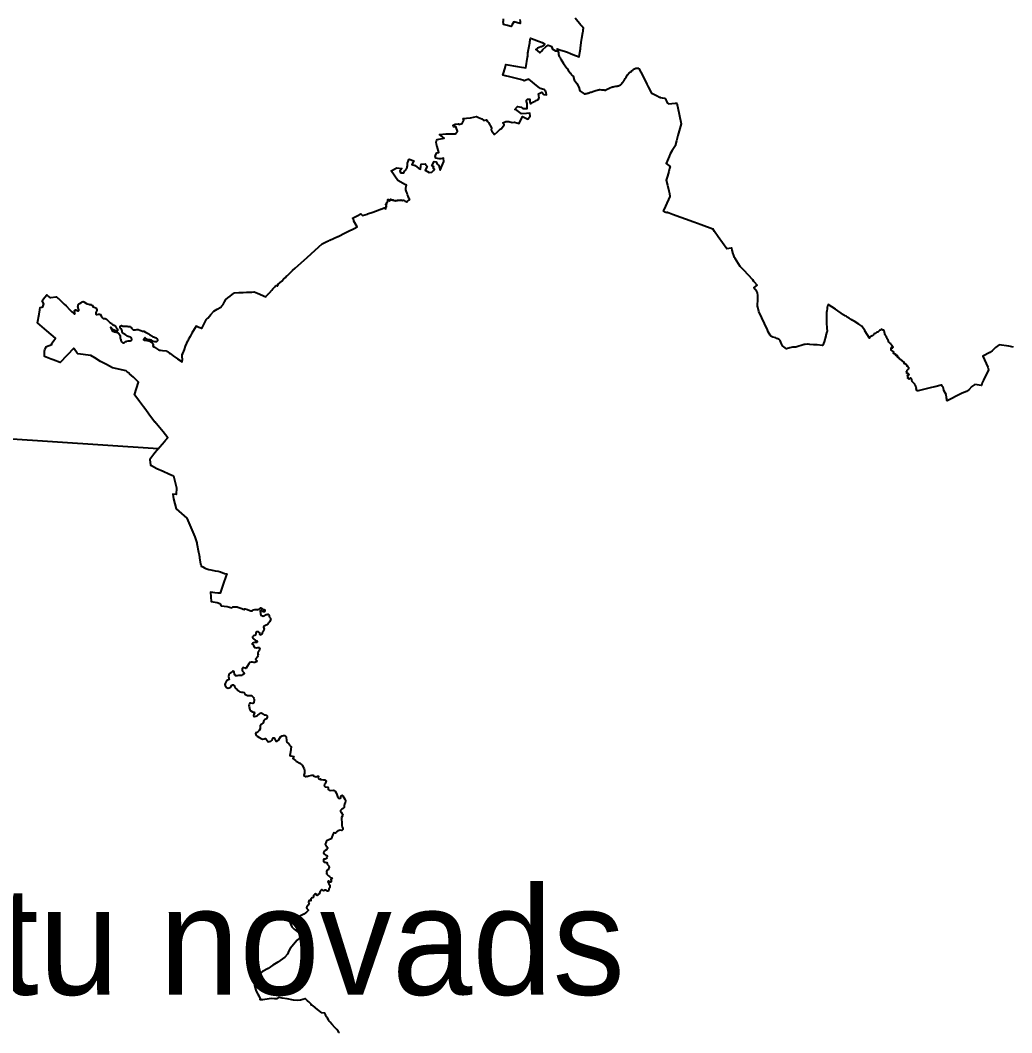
# Model space of a CAD drawing. Extents: x 293476 to 779698, y 145469 to 460400.
# Drawn here: x 546575 to 579622, y 341015 to 374771 of the extents above; entities that cross this region are included whole.
import ezdxf

# ---------------------------------------------------------------- set-up
doc = ezdxf.new("R2010")
doc.units = 0
doc.layers.add('Level 25', color=7, linetype='Continuous')
doc.layers.add('Level 57', color=7, linetype='Continuous')

msp = doc.modelspace()

# ---------------------------------------------------------------- linework, layer by layer
at = {"layer": 'Level 25'}
for points in [[(563229, 374801), (563234, 374733), (563239, 374665), (563026, 374722), (562959, 374602), (562940, 374567), (562813, 374599), (562687, 374630), (562680, 374667), (562673, 374703), (562678, 374762), (562683, 374821)], [(564490, 373753), (564483, 373782), (564477, 373810), (564476, 373813), (564476, 373816), (564596, 373777), (564717, 373738), (564820, 373704), (564912, 373659), (564997, 373627), (565205, 373548), (565222, 373692), (565243, 373823), (565246, 373845), (565276, 374033), (565297, 374170), (565327, 374366), (565333, 374403), (565342, 374456), (565350, 374510), (565294, 374577), (565265, 374612), (565067, 374846)], [(552805, 364827), (552819, 364840), (552833, 364853), (552929, 364960), (553025, 365068), (553140, 365139), (553256, 365210), (553296, 365253), (553337, 365297), (553380, 365382), (553423, 365466), (553496, 365521), (553569, 365575), (553643, 365632), (553716, 365688), (553863, 365693), (554009, 365698), (554113, 365702), (554216, 365707), (554290, 365709), (554364, 365712), (554367, 365712), (554370, 365712), (554479, 365668), (554761, 365555), (554761, 365558), (554762, 365558), (554765, 365560), (554797, 365596), (554835, 365640), (554843, 365647), (554851, 365653), (554881, 365687), (554922, 365732), (554930, 365739), (554931, 365739), (554931, 365744), (554935, 365749), (554936, 365750), (554955, 365771), (554995, 365816), (555022, 365845), (555046, 365872), (555055, 365882), (555085, 365912), (555092, 365919), (555098, 365922), (555105, 365925), (555128, 365924), (555138, 365921), (555142, 365915), (555145, 365908), (555150, 365912), (555161, 365921), (555165, 365928), (555167, 365934), (555166, 365940), (555158, 365948), (555164, 365957), (555290, 366078), (555352, 366139), (555413, 366200), (555440, 366227), (555467, 366254), (555622, 366404), (555627, 366408), (555652, 366432), (555739, 366508), (556134, 366859), (556404, 367103), (556638, 367317), (556640, 367318), (556642, 367319), (556817, 367401), (556858, 367420), (556899, 367439), (557161, 367564), (557169, 367567), (557405, 367680), (557431, 367692), (557466, 367713), (557563, 367762), (557564, 367763), (557578, 367770), (557613, 367787), (557613, 367788), (557703, 367833), (557803, 367886), (557699, 368074), (557696, 368074), (557698, 368089), (557693, 368103), (557688, 368117), (557682, 368130), (557676, 368144), (557666, 368161), (557664, 368167), (557662, 368172), (557661, 368177), (557665, 368179), (557669, 368181), (557800, 368247), (557931, 368312), (557957, 368286), (557983, 368260), (558141, 368311), (558147, 368312), (558152, 368314), (558153, 368314), (558325, 368371), (558502, 368442), (558583, 368474), (558592, 368477), (558687, 368508), (558703, 368514), (558758, 368482), (558759, 368487), (558758, 368494), (558754, 368507), (558752, 368510), (558752, 368513), (558754, 368515), (558755, 368520), (558757, 368523), (558757, 368528), (558759, 368530), (558762, 368528), (558767, 368528), (558770, 368526), (558776, 368532), (558777, 368535), (558777, 368538), (558777, 368541), (558775, 368545), (558772, 368547), (558771, 368549), (558773, 368553), (558774, 368558), (558771, 368562), (558771, 368564), (558774, 368568), (558771, 368572), (558771, 368573), (558777, 368574), (558778, 368575), (558781, 368581), (558784, 368584), (558787, 368589), (558784, 368591), (558780, 368593), (558775, 368592), (558774, 368597), (558771, 368601), (558770, 368607), (558766, 368609), (558764, 368613), (558757, 368625), (558758, 368632), (558761, 368636), (558765, 368636), (558769, 368637), (558773, 368637), (558777, 368637), (558788, 368644), (558786, 368647), (558786, 368656), (558781, 368660), (558781, 368663), (558783, 368667), (558783, 368673), (558784, 368683), (558786, 368684), (558792, 368684), (558800, 368686), (558803, 368688), (558805, 368691), (558806, 368693), (558805, 368697), (558801, 368707), (558803, 368710), (558807, 368712), (558814, 368712), (558817, 368714), (558819, 368718), (558823, 368723), (558820, 368726), (558816, 368727), (558815, 368730), (558822, 368741), (558822, 368751), (558828, 368759), (558835, 368763), (558837, 368767), (558835, 368770), (558831, 368771), (558828, 368767), (558825, 368766), (558821, 368769), (558821, 368775), (558823, 368783), (558823, 368786), (558822, 368788), (558822, 368791), (558826, 368794), (558830, 368794), (558837, 368789), (558841, 368791), (558850, 368790), (558858, 368797), (558861, 368795), (558858, 368787), (558861, 368784), (558866, 368775), (558872, 368763), (558879, 368761), (558884, 368752), (558889, 368752), (558893, 368752), (558897, 368763), (558896, 368769), (558900, 368773), (558905, 368775), (558911, 368770), (558924, 368781), (558924, 368789), (558922, 368793), (558917, 368798), (558921, 368801), (558930, 368801), (558932, 368803), (558934, 368803), (558937, 368801), (558940, 368799), (558940, 368794), (558942, 368787), (558946, 368783), (558949, 368783), (558954, 368786), (558957, 368785), (558960, 368786), (558962, 368784), (558970, 368789), (558979, 368782), (558980, 368774), (558991, 368772), (558993, 368774), (558995, 368779), (558999, 368783), (559004, 368783), (559005, 368775), (559015, 368773), (559022, 368766), (559028, 368761), (559034, 368760), (559038, 368763), (559042, 368764), (559050, 368760), (559054, 368759), (559059, 368757), (559062, 368759), (559064, 368758), (559066, 368760), (559068, 368760), (559073, 368760), (559084, 368754), (559087, 368751), (559091, 368749), (559094, 368755), (559099, 368760), (559102, 368762), (559106, 368759), (559108, 368760), (559110, 368758), (559115, 368755), (559124, 368762), (559126, 368761), (559131, 368757), (559136, 368758), (559144, 368757), (559151, 368759), (559153, 368762), (559153, 368769), (559154, 368770), (559156, 368769), (559161, 368772), (559169, 368774), (559176, 368775), (559183, 368775), (559234, 368771), (559259, 368776), (559272, 368782), (559281, 368776), (559293, 368762), (559311, 368764), (559329, 368778), (559344, 368776), (559382, 368758), (559410, 368739), (559437, 368729), (559454, 368723), (559470, 368723), (559487, 368739), (559519, 368774), (559535, 368788), (559546, 368789), (559556, 368790), (559552, 368805), (559532, 368841), (559505, 368905), (559487, 368955), (559469, 369006), (559449, 369054), (559432, 369115), (559423, 369172), (559430, 369180), (559446, 369275), (559432, 369281), (559416, 369289), (559162, 369432), (558933, 369755), (559130, 369850), (559297, 369824), (559225, 369743), (559261, 369681), (559349, 369688), (559358, 369688), (559370, 369715), (559385, 369735), (559414, 369767), (559442, 369802), (559459, 369832), (559468, 369861), (559473, 369889), (559477, 369917), (559479, 369947), (559483, 369974), (559485, 370007), (559492, 370039), (559499, 370066), (559513, 370094), (559527, 370124), (559535, 370144), (559538, 370143), (559697, 370086), (559625, 369960), (559738, 369932), (559801, 369876), (559839, 369852), (559856, 369843), (559873, 369834), (559914, 369811), (559922, 369906), (559941, 369978), (560066, 369979), (560138, 369897), (560070, 369769), (560207, 369697), (560289, 369703), (560347, 369760), (560383, 369803), (560334, 369842), (560361, 369883), (560291, 369922), (560369, 370061), (560442, 370046), (560470, 369977), (560527, 369925), (560567, 369768), (560694, 370060), (560684, 370168), (560588, 370155), (560538, 370147), (560426, 370173), (560404, 370247), (560456, 370351), (560530, 370365), (560468, 370567), (560461, 370590), (560460, 370593), (560447, 370645), (560434, 370706), (560444, 370756), (560469, 370794), (560699, 370841), (560545, 370961), (560760, 370980), (560850, 370980), (560910, 370985), (561082, 370986), (561147, 371071), (561135, 371103), (561117, 371160), (561088, 371224), (561058, 371221), (561017, 371219), (561008, 371272), (561070, 371306), (561179, 371322), (561194, 371291), (561301, 371325), (561332, 371377), (561361, 371436), (561343, 371495), (561452, 371508), (561583, 371516), (561778, 371559), (561844, 371530), (561956, 371481), (562021, 371430), (562115, 371452), (562149, 371394), (562181, 371360), (562284, 371190), (562275, 371108), (562289, 371086), (562292, 371080), (562294, 371074), (562336, 371018), (562378, 370962), (562477, 371048), (562576, 371135), (562610, 371160), (562701, 371285), (562660, 371349), (562762, 371396), (562863, 371400), (562974, 371360), (563045, 371370), (563206, 371330), (563313, 371559), (563490, 371471), (563571, 371579), (563556, 371673), (563450, 371666), (563275, 371654), (563274, 371658), (563096, 371800), (563055, 371799), (563153, 371901), (563270, 371876), (563322, 371834), (563474, 371828), (563466, 372001), (563445, 372068), (563453, 372104), (563480, 372144), (563556, 372140), (563559, 372042), (563589, 371986), (563601, 371996), (563639, 372026), (563684, 372048), (563738, 372071), (563775, 372098), (563843, 372134), (563868, 372186), (563853, 372315), (563963, 372379), (564031, 372293), (564118, 372287), (564102, 372360), (564095, 372381), (564088, 372402), (564065, 372434), (564042, 372467), (563980, 372479), (563917, 372491), (563879, 372521), (563841, 372552), (563522, 372811), (563459, 372790), (563368, 372757), (563327, 372771), (563250, 372798), (563029, 372854), (562851, 372892), (562739, 372921), (562659, 372941), (562688, 373041), (562748, 373231), (562764, 373299), (563151, 373233), (563216, 373223), (563431, 373182), (563485, 373536), (563491, 373578), (563495, 373688), (563500, 373714), (563505, 373740), (563506, 373745), (563558, 374017), (563563, 374045), (563564, 374048), (563586, 374169), (563739, 374117), (563758, 374109), (563969, 374024), (564055, 373975), (564013, 373921), (563947, 373880), (563926, 373889), (563815, 373838), (563760, 373791), (563804, 373761), (563898, 373690), (563946, 373745), (563992, 373798), (564094, 373882), (564176, 373942), (564270, 373908), (564306, 373847), (564306, 373822), (564414, 373754), (564478, 373751), (564478, 373751), (564490, 373753)], [(564490, 373753), (564511, 373686), (564517, 373629), (564532, 373568), (564566, 373529), (564587, 373481), (564594, 373471), (564687, 373328), (564795, 373171), (564800, 373164), (564848, 373086), (564847, 373085), (564910, 373003), (564937, 372963), (564955, 372940), (564976, 372928), (564999, 372912), (565004, 372906), (565033, 372781), (565124, 372664), (565188, 372536), (565224, 372418), (565367, 372320), (565369, 372313), (565392, 372316), (565406, 372320), (565414, 372323), (565424, 372326), (565440, 372329), (565442, 372330), (565460, 372332), (565464, 372333), (565476, 372334), (565479, 372335), (565496, 372339), (565507, 372342), (565521, 372348), (565545, 372355), (565587, 372372), (565604, 372377), (565697, 372406), (565764, 372427), (565803, 372439), (565834, 372448), (565846, 372453), (565856, 372455), (565878, 372458), (565897, 372459), (565947, 372457), (565987, 372454), (566015, 372452), (566036, 372449), (566055, 372445), (566068, 372443), (566075, 372441), (566079, 372440), (566080, 372440), (566082, 372440), (566085, 372440), (566088, 372441), (566090, 372442), (566094, 372446), (566095, 372446), (566182, 372492), (566220, 372512), (566230, 372517), (566278, 372536), (566290, 372541), (566317, 372550), (566338, 372556), (566371, 372562), (566430, 372570), (566457, 372575), (566468, 372578), (566490, 372582), (566517, 372587), (566539, 372593), (566562, 372606), (566581, 372619), (566606, 372638), (566612, 372644), (566621, 372656), (566650, 372692), (566683, 372735), (566706, 372763), (566718, 372782), (566739, 372826), (566766, 372874), (566812, 372951), (566874, 373015), (566902, 373041), (566921, 373057), (566951, 373083), (566990, 373109), (567006, 373119), (567051, 373151), (567095, 373178), (567098, 373178), (567111, 373178), (567190, 373170)], [(567190, 373170), (567196, 373165), (567321, 372914), (567460, 372642), (567507, 372553), (567614, 372343), (567643, 372328), (567800, 372250), (567884, 372212), (567912, 372199), (567912, 372203), (567920, 372200), (567974, 372186), (568048, 372171), (568078, 372154), (568098, 372121), (568118, 372075), (568136, 372015), (568187, 371982), (568406, 372005), (568454, 372012), (568532, 371639), (568602, 371320), (568537, 371081), (568498, 370930), (568452, 370756), (568420, 370634), (568411, 370597), (568307, 370425), (568238, 370314), (568203, 370231), (568136, 370071), (568104, 369993), (568237, 369895), (568219, 369832), (568203, 369779), (568189, 369732), (568144, 369574), (568105, 369441), (568145, 369270), (568191, 369083), (568211, 369000), (568231, 368900), (568080, 368574), (568011, 368427), (568007, 368418), (568011, 368417), (568012, 368413), (568035, 368396), (568060, 368389), (568093, 368377), (568101, 368375), (568112, 368370), (568127, 368366), (568143, 368359), (568148, 368370), (568320, 368307), (569026, 368046), (569275, 367957), (569657, 367818)], [(571049, 366037), (571031, 366059), (570989, 366112), (570688, 366437), (570572, 366561), (570403, 366828), (570385, 366863), (570346, 366960), (570338, 366982), (570306, 367109), (570289, 367176), (570274, 367173), (570122, 367152), (569841, 367552), (569720, 367727), (569657, 367818)], [(579683, 363876), (579522, 363903), (579199, 363953), (579085, 363860), (579041, 363819), (578969, 363755), (578897, 363690), (578654, 363573), (578823, 363204), (578843, 363111), (578684, 362772), (578633, 362687), (578617, 362596), (578396, 362631), (578295, 362556), (578191, 362449), (578115, 362398), (577970, 362335), (577925, 362312), (577473, 362080), (577463, 362094), (577458, 362119), (577457, 362130), (577454, 362152), (577452, 362186), (577448, 362219), (577442, 362260), (577433, 362292), (577364, 362428), (577362, 362438), (577357, 362446), (577355, 362458), (577353, 362471), (577351, 362486), (577348, 362498), (577346, 362508), (577344, 362516), (577339, 362528), (577336, 362535), (577306, 362577), (577287, 362606), (577272, 362602), (577060, 362547), (576947, 362525), (576728, 362474), (576500, 362421), (576489, 362414), (576487, 362419), (576468, 362416), (576462, 362421), (576455, 362429), (576449, 362447), (576444, 362464), (576435, 362474), (576437, 362490), (576445, 362502), (576446, 362515), (576441, 362529), (576436, 362543), (576430, 362555), (576425, 362567), (576425, 362575), (576419, 362583), (576416, 362593), (576410, 362605), (576408, 362614), (576406, 362618), (576393, 362635), (576379, 362649), (576360, 362667), (576344, 362683), (576334, 362693), (576322, 362709), (576308, 362727), (576299, 362745), (576297, 362764), (576290, 362774), (576289, 362786), (576287, 362799), (576276, 362814), (576263, 362831), (576255, 362841), (576242, 362836), (576227, 362827), (576219, 362813), (576213, 362809), (576197, 362806), (576187, 362815), (576174, 362822), (576162, 362832), (576154, 362840), (576152, 362853), (576157, 362861), (576166, 362868), (576166, 362869), (576168, 362874), (576164, 362888), (576159, 362906), (576147, 362915), (576144, 362922), (576149, 362931), (576161, 362938), (576176, 362940), (576188, 362937), (576194, 362941), (576199, 362953), (576190, 362969), (576175, 362992), (576173, 362994), (576152, 362999), (576130, 362999), (576126, 363004), (576122, 363009), (576123, 363015), (576126, 363020), (576130, 363024), (576129, 363030), (576122, 363041), (576117, 363047), (576118, 363056), (576134, 363099), (576138, 363105), (576153, 363116), (576160, 363128), (576170, 363134), (576183, 363143), (576191, 363157), (576190, 363179), (576187, 363189), (576178, 363196), (576170, 363206), (576167, 363221), (576165, 363224), (576147, 363226), (576142, 363232), (576140, 363241), (576135, 363268), (576130, 363283), (576121, 363288), (576111, 363281), (576100, 363283), (576097, 363293), (576090, 363307), (576072, 363316), (576048, 363321), (576037, 363335), (576037, 363359), (576033, 363368), (576016, 363372), (575991, 363392), (575983, 363403), (575983, 363414), (575978, 363418), (575972, 363413), (575960, 363415), (575953, 363424), (575949, 363438), (575938, 363451), (575925, 363460), (575905, 363460), (575892, 363468), (575877, 363485), (575865, 363502), (575862, 363514), (575856, 363525), (575850, 363527), (575847, 363529), (575840, 363531), (575834, 363530), (575833, 363529), (575821, 363533), (575811, 363540), (575808, 363547), (575809, 363551), (575809, 363568), (575810, 363589), (575805, 363593), (575792, 363589), (575776, 363585), (575766, 363590), (575756, 363595), (575760, 363611), (575757, 363626), (575741, 363635), (575726, 363643), (575689, 363658), (575680, 363663), (575684, 363672), (575687, 363687), (575689, 363704), (575690, 363711), (575685, 363715), (575676, 363715), (575668, 363718), (575653, 363730), (575644, 363737), (575637, 363742), (575614, 363759), (575608, 363783), (575604, 363821), (575605, 363845), (575613, 363845), (575622, 363835), (575643, 363853), (575665, 363869), (575657, 363890), (575632, 363894), (575632, 363906), (575624, 363910), (575622, 363916), (575624, 363917), (575629, 363918), (575635, 363929), (575626, 363939), (575608, 363960), (575598, 363977), (575589, 363979), (575571, 363992), (575550, 364015), (575531, 364044), (575512, 364074), (575509, 364078), (575508, 364101), (575503, 364118), (575490, 364134), (575480, 364141), (575475, 364157), (575475, 364167), (575462, 364180), (575441, 364211), (575443, 364227), (575428, 364250), (575418, 364260), (575413, 364265), (575412, 364275), (575401, 364293), (575383, 364305), (575383, 364311), (575394, 364318), (575395, 364326), (575394, 364340), (575386, 364357), (575384, 364371), (575370, 364412), (575364, 364434), (575348, 364444), (575325, 364436), (575305, 364446), (575295, 364458), (575291, 364465), (575293, 364469), (575265, 364461), (575237, 364434), (575212, 364427), (575198, 364420), (575183, 364399), (575161, 364376), (575143, 364374), (575111, 364359), (575092, 364342), (575081, 364331), (575065, 364324), (575040, 364314), (575018, 364297), (575000, 364272), (574974, 364250), (574945, 364234), (574931, 364229), (574916, 364220), (574895, 364206), (574886, 364186), (574883, 364167), (574877, 364175), (574724, 364421), (574720, 364427), (574720, 364430), (574721, 364433), (574626, 364568), (574529, 364635), (574373, 364734), (574324, 364764), (574269, 364795), (574203, 364836), (574142, 364874), (574098, 364902), (574073, 364917), (574034, 364942), (574020, 364951), (573749, 365134), (573504, 365293), (573502, 365294), (573498, 365280), (573483, 365236), (573475, 365194), (573469, 365149), (573458, 365081), (573451, 365030), (573445, 364943), (573446, 364909), (573447, 364890), (573451, 364829), (573451, 364797), (573443, 364796), (573450, 364674), (573460, 364515), (573469, 364389), (573460, 364388), (573426, 364270), (573424, 364253), (573375, 364053), (573321, 363935), (573320, 363931), (573308, 363932), (573132, 363952), (573013, 363953), (572893, 363964), (572833, 363970), (572815, 363972), (572736, 363962), (572706, 363958), (572421, 363873), (572316, 363867), (572223, 363845), (572112, 363820), (571978, 363911), (571951, 363983), (571907, 364098), (571879, 364122), (571868, 364129), (571847, 364140), (571822, 364155), (571797, 364166), (571756, 364185), (571657, 364202), (571593, 364242), (571571, 364277), (571504, 364384), (571476, 364445), (571189, 365065), (571157, 365203), (571148, 365243), (571155, 365480), (571160, 365601), (571152, 365676), (571152, 365680), (571122, 365723), (571029, 365853), (571128, 365933), (571132, 365936), (571049, 366037)], [(551177, 360480), (551231, 360546), (551383, 360730), (551415, 360767), (551448, 360804), (551470, 360827), (551488, 360846), (551492, 360850), (551335, 361045), (551066, 361379), (551062, 361376), (550920, 361562), (550783, 361745), (550696, 361867), (550683, 361888), (550552, 362061), (550492, 362141), (550386, 362279), (550519, 362707), (550466, 362760), (550349, 362875), (550346, 362871), (550221, 362986), (550190, 363014), (550180, 363021), (550170, 363029), (550142, 363050), (550113, 363072), (550104, 363078), (550103, 363080), (549645, 363178), (549450, 363289), (549254, 363399), (549057, 363511), (548922, 363589), (548495, 363652), (548493, 363650), (548475, 363673), (548448, 363708), (548389, 363786), (548371, 363816), (548363, 363831), (548360, 363835), (547908, 363365), (547671, 363454), (547605, 363476), (547379, 363559), (547380, 363738), (547392, 363794), (547454, 363897), (547631, 363961), (547630, 364010), (547669, 364059), (547749, 364171), (547456, 364419), (547152, 364678), (547203, 364967), (547228, 365120), (547230, 365131), (547230, 365132), (547238, 365190), (547294, 365206), (547332, 365217), (547361, 365319), (547308, 365412), (547355, 365488), (547454, 365608), (547458, 365613), (547463, 365607), (547469, 365606), (547471, 365605), (547491, 365588), (547519, 365561), (547520, 365561), (547526, 365564), (547531, 365560), (547534, 365551), (547548, 365539), (547565, 365528), (547569, 365527), (547580, 365529), (547585, 365529), (547590, 365531), (547758, 365551), (547783, 365553), (547832, 365505), (547834, 365503), (547836, 365501), (547947, 365400), (548038, 365311), (548101, 365249), (548226, 365116), (548240, 365101), (548268, 365073), (548291, 365052), (548297, 365048), (548303, 365045), (548376, 364982), (548392, 364979), (548399, 364984), (548401, 364999), (548399, 365013), (548390, 365030), (548387, 365038), (548392, 365060), (548385, 365081), (548387, 365099), (548395, 365109), (548412, 365115), (548428, 365117), (548442, 365116), (548455, 365109), (548474, 365091), (548493, 365087), (548513, 365087), (548530, 365099), (548533, 365108), (548532, 365125), (548523, 365136), (548522, 365144), (548521, 365155), (548510, 365170), (548507, 365176), (548502, 365191), (548490, 365215), (548489, 365226), (548491, 365233), (548500, 365240), (548505, 365253), (548504, 365261), (548502, 365276), (548511, 365293), (548520, 365305), (548532, 365314), (548550, 365326), (548572, 365335), (548584, 365336), (548595, 365337), (548608, 365360), (548618, 365376), (548643, 365386), (548675, 365390), (548693, 365381), (548788, 365327), (548804, 365322), (548857, 365301), (548888, 365294), (548903, 365293), (548927, 365293), (548939, 365290), (548944, 365287), (548973, 365269), (549008, 365222), (549042, 365210), (549089, 365187), (549107, 365171), (549121, 365150), (549126, 365122), (549124, 365099), (549101, 365053), (549092, 365025), (549092, 364989), (549098, 364969), (549109, 364961), (549143, 364964), (549178, 364967), (549213, 364975), (549228, 364972), (549230, 364972), (549231, 364971), (549233, 364970), (549235, 364968), (549270, 364920), (549299, 364883), (549333, 364839), (549335, 364837), (549337, 364835), (549340, 364833), (549343, 364832), (549346, 364831), (549348, 364831), (549368, 364829), (549402, 364827), (549453, 364803), (549476, 364779), (549477, 364778), (549502, 364752), (549566, 364695), (549600, 364673), (549612, 364652), (549649, 364629), (549672, 364614), (549689, 364608), (549701, 364610), (549709, 364611), (549726, 364596), (549743, 364579), (549750, 364565), (549758, 364544), (549772, 364526), (549785, 364522), (549808, 364485), (549816, 364464), (549819, 364446), (549820, 364428), (549816, 364413), (549804, 364400), (549771, 364405), (549726, 364425), (549681, 364449), (549645, 364472), (549633, 364491), (549618, 364513), (549605, 364530), (549585, 364531), (549589, 364511), (549604, 364486), (549621, 364457), (549640, 364421), (549665, 364406), (549718, 364387), (549762, 364377), (549794, 364374), (549817, 364365), (549839, 364349), (549865, 364324), (549887, 364295), (549901, 364256), (549906, 364215), (549909, 364168), (549922, 364134), (549928, 364096), (549950, 364049), (549978, 364024), (550014, 364014), (550043, 364022), (550057, 364040), (550082, 364059), (550116, 364066), (550125, 364070), (550169, 364081), (550234, 364086), (550272, 364091), (550283, 364104), (550294, 364118), (550293, 364138), (550287, 364165), (550265, 364197), (550251, 364205), (550208, 364219), (550142, 364239), (550127, 364248), (550105, 364268), (550068, 364295), (550031, 364315), (550008, 364328), (549999, 364337), (549981, 364362), (549975, 364381), (549972, 364399), (549957, 364451), (549946, 364468), (549924, 364488), (549906, 364528), (549901, 364557), (549900, 364567), (549906, 364573), (549949, 364592), (549973, 364579), (549996, 364576), (550030, 364568), (550086, 364571), (550114, 364567), (550140, 364567), (550174, 364561), (550205, 364561), (550239, 364556), (550264, 364543), (550280, 364526), (550288, 364502), (550304, 364481), (550312, 364473), (550340, 364455), (550374, 364450), (550412, 364452), (550464, 364459), (550505, 364459), (550556, 364443), (550589, 364432), (550596, 364430), (550645, 364411), (550663, 364411), (550691, 364403), (550754, 364370), (550813, 364339), (550857, 364320), (550885, 364294), (550963, 364254), (550988, 364232), (551017, 364215), (551101, 364181), (551125, 364158), (551137, 364144), (551146, 364128), (551153, 364109), (551152, 364096), (551146, 364079), (551137, 364067), (551118, 364050), (551099, 364045), (551063, 364046), (551019, 364059), (550980, 364081), (550945, 364105), (550908, 364113), (550881, 364114), (550856, 364114), (550821, 364128), (550780, 364151), (550752, 364171), (550735, 364180), (550722, 364180), (550712, 364177), (550702, 364166), (550694, 364152), (550686, 364130), (550685, 364122), (550689, 364113), (550703, 364101), (550714, 364099), (550727, 364100), (550753, 364107), (550771, 364109), (550810, 364098), (550889, 364067), (550953, 364036), (550988, 364004), (551001, 363971), (551002, 363943), (550989, 363910), (551052, 363867), (551150, 363802), (551183, 363783), (551194, 363780), (551217, 363777), (551253, 363776), (551315, 363764), (551445, 363747), (551455, 363744), (551463, 363738), (551549, 363676), (551568, 363662), (551621, 363623), (551675, 363588), (551821, 363488), (551976, 363378), (551981, 363451), (551976, 363574), (551976, 363625), (552000, 363686), (552044, 363797), (552086, 363906), (552125, 364003), (552158, 364086)], [(552805, 364827), (552760, 364786), (552737, 364739), (552627, 364516), (552619, 364499), (552590, 364510), (552531, 364532), (552442, 364571), (552296, 364342), (552237, 364231), (552182, 364142), (552172, 364119), (552170, 364114), (552158, 364086)], [(551177, 360480), (545969, 360830)], [(551177, 360480), (551023, 360304), (550898, 360128), (550918, 359941), (550954, 359924), (551122, 359826), (551334, 359734), (551526, 359651), (551684, 359578), (551751, 359320), (551788, 359180), (551767, 358961), (551658, 358966), (551683, 358815), (551684, 358813), (551767, 358484), (552041, 358246), (552132, 358167), (552392, 357544), (552461, 357346), (552467, 357332), (552462, 357330), (552518, 357037), (552535, 356949), (552536, 356941), (552546, 356881), (552551, 356850), (552586, 356632), (552590, 356628), (552594, 356625), (552598, 356612), (552602, 356600), (552606, 356594), (552610, 356589), (552609, 356587), (552608, 356585), (552604, 356577), (552601, 356570), (552659, 356543), (552718, 356515), (552756, 356497), (552795, 356479), (552860, 356464), (552925, 356448), (553069, 356414), (553174, 356403), (553249, 356379), (553385, 356329), (553456, 356312), (553427, 356227), (553353, 356009), (553235, 355666), (553160, 355676), (553065, 355686), (552998, 355694), (552919, 355704), (552934, 355398), (553143, 355356), (553222, 355327), (553270, 355245), (553472, 355224), (553622, 355179), (553655, 355213), (553797, 355216), (553811, 355211), (553831, 355203), (553865, 355190), (553895, 355178), (553957, 355154), (554004, 355135), (554014, 355134), (554024, 355135), (554026, 355135), (554034, 355137), (554045, 355145), (554033, 355128), (554051, 355122), (554070, 355149), (554149, 355131), (554226, 355097), (554262, 355077), (554273, 355077), (554289, 355081), (554314, 355096), (554346, 355115), (554390, 355129), (554394, 355131), (554433, 355130), (554456, 355126), (554478, 355120), (554487, 355122), (554488, 355123), (554497, 355127), (554510, 355126), (554520, 355132), (554534, 355141), (554547, 355147), (554558, 355158), (554569, 355174), (554581, 355182), (554591, 355183), (554608, 355180), (554620, 355172), (554637, 355154), (554658, 355132), (554666, 355124), (554670, 355123), (554677, 355122), (554684, 355127), (554691, 355127), (554700, 355125), (554716, 355116), (554725, 355115), (554725, 355073), (554718, 355057), (554715, 355051), (554705, 355046), (554695, 355043), (554685, 355045), (554611, 355090), (554602, 355093), (554587, 355091), (554577, 355081), (554575, 355067), (554581, 355015), (554585, 354988), (554598, 354942), (554645, 354913), (554655, 354909), (554669, 354908), (554681, 354910), (554698, 354917), (554774, 354955), (554802, 354963), (554830, 354966), (554860, 354945), (554871, 354927), (554875, 354893), (554883, 354874), (554913, 354833), (554920, 354814), (554922, 354788), (554921, 354776), (554909, 354752), (554892, 354723), (554871, 354691), (554849, 354669), (554822, 354642), (554796, 354620), (554747, 354592), (554701, 354569), (554687, 354541), (554704, 354466), (554695, 354447), (554675, 354407), (554656, 354384), (554642, 354363), (554633, 354332), (554623, 354302), (554605, 354286), (554595, 354278), (554583, 354275), (554570, 354276), (554565, 354294), (554564, 354331), (554560, 354347), (554531, 354370), (554517, 354377), (554480, 354380), (554461, 354376), (554442, 354368), (554430, 354349), (554426, 354332), (554423, 354308), (554420, 354293), (554412, 354270), (554397, 354262), (554376, 354254), (554362, 354258), (554349, 354252), (554324, 354231), (554318, 354218), (554314, 354203), (554316, 354188), (554328, 354169), (554352, 354143), (554405, 354109), (554464, 354078), (554474, 354060), (554473, 354050), (554467, 354032), (554456, 354025), (554431, 354023), (554396, 354021), (554350, 354015), (554329, 354008), (554314, 353995), (554305, 353988), (554303, 353974), (554310, 353969), (554333, 353951), (554344, 353927), (554359, 353892), (554367, 353873), (554379, 353862), (554418, 353856), (554451, 353852), (554493, 353854), (554512, 353855), (554540, 353854), (554554, 353846), (554562, 353833), (554554, 353798), (554535, 353747), (554503, 353706), (554494, 353690), (554494, 353673), (554497, 353637), (554498, 353632), (554502, 353635), (554497, 353583), (554481, 353553), (554445, 353502), (554421, 353475), (554425, 353453), (554445, 353430), (554455, 353409), (554448, 353383), (554419, 353365), (554395, 353364), (554358, 353364), (554316, 353367), (554272, 353366), (554216, 353362), (554207, 353346), (554197, 353312), (554140, 353221), (554105, 353171), (554092, 353162), (554074, 353165), (554028, 353184), (554011, 353189), (553989, 353177), (553975, 353160), (553972, 353124), (553975, 353087), (553987, 353066), (554004, 353048), (554022, 353029), (554028, 353011), (554037, 352989), (554033, 352979), (554028, 352974), (554019, 352962), (554005, 352955), (553988, 352945), (553963, 352930), (553934, 352925), (553894, 352929), (553847, 352928), (553800, 352913), (553768, 352913), (553752, 352920), (553728, 352947), (553717, 352972), (553712, 352986), (553709, 353021), (553703, 353044), (553693, 353060), (553672, 353068), (553653, 353061), (553635, 353046), (553616, 353027), (553575, 353000), (553541, 352979), (553530, 352962), (553524, 352953), (553520, 352893), (553530, 352841), (553534, 352795), (553519, 352779), (553488, 352766), (553460, 352756), (553445, 352745), (553436, 352723), (553417, 352686), (553403, 352659), (553399, 352625), (553405, 352595), (553424, 352556), (553454, 352525), (553502, 352504), (553541, 352509), (553569, 352524), (553593, 352547), (553625, 352601), (553647, 352620), (553684, 352614), (553702, 352593), (553718, 352555), (553743, 352509), (553770, 352482), (553801, 352455), (553827, 352428), (553856, 352399), (553891, 352377), (553953, 352372), (553998, 352374), (554038, 352357), (554046, 352344), (554066, 352306), (554103, 352279), (554147, 352261), (554202, 352261), (554246, 352264), (554273, 352264), (554303, 352240), (554353, 352196), (554359, 352166), (554369, 352110), (554373, 352078), (554364, 352042), (554357, 352022), (554345, 352004), (554323, 351996), (554260, 352006), (554236, 352001), (554219, 351987), (554200, 351949), (554199, 351924), (554202, 351894), (554213, 351838), (554208, 351837)], [(554208, 351837), (554232, 351791), (554264, 351748), (554312, 351718), (554348, 351705), (554374, 351698), (554383, 351682), (554358, 351627), (554346, 351604), (554348, 351583), (554350, 351580), (554364, 351564), (554379, 351560), (554428, 351567), (554463, 351578), (554471, 351584), (554499, 351599), (554540, 351641), (554574, 351667), (554605, 351679), (554651, 351660), (554673, 351634), (554703, 351617), (554743, 351617), (554784, 351605), (554802, 351585), (554809, 351558), (554804, 351538), (554779, 351483), (554714, 351446), (554698, 351427), (554677, 351353), (554615, 351308), (554574, 351244), (554576, 351182), (554570, 351144), (554542, 351092), (554521, 351068), (554489, 351042), (554457, 351023), (554431, 351013), (554420, 350986), (554427, 350961), (554453, 350925), (554477, 350904), (554556, 350843), (554591, 350828), (554630, 350814), (554661, 350808), (554701, 350809), (554738, 350822), (554770, 350798), (554802, 350756), (554839, 350715), (554869, 350721), (554922, 350741), (554957, 350773), (554984, 350799), (555004, 350852), (555041, 350843), (555067, 350786), (555096, 350736), (555141, 350737), (555182, 350773), (555248, 350879), (555302, 350916), (555345, 350924), (555383, 350928), (555416, 350905), (555438, 350876), (555448, 350752), (555462, 350702), (555525, 350648), (555552, 350603), (555567, 350579), (555569, 350578), (555586, 350568), (555610, 350555), (555593, 350456), (555568, 350315), (555562, 350261), (555597, 350252), (555698, 350224), (555655, 350154), (555749, 350091), (555752, 350089), (555771, 350070), (555889, 350003), (555966, 349936), (556034, 349818), (556047, 349754), (556047, 349744), (556053, 349673), (556032, 349606), (556048, 349567), (556077, 349544), (556104, 349570), (556129, 349560), (556192, 349578), (556296, 349599), (556340, 349604), (556344, 349585), (556432, 349546), (556482, 349564), (556507, 349570), (556519, 349570), (556510, 349506), (556514, 349490), (556526, 349478), (556546, 349471), (556582, 349475), (556588, 349454), (556679, 349450), (556723, 349442), (556750, 349433), (556761, 349424), (556772, 349414), (556767, 349396), (556763, 349377), (556748, 349350), (556733, 349323), (556729, 349318), (556725, 349313), (556721, 349305), (556716, 349298), (556711, 349284), (556706, 349271), (556708, 349257), (556711, 349247), (556714, 349238), (556716, 349235), (556717, 349232), (556736, 349219), (556822, 349206), (556837, 349165), (556838, 349146), (556841, 349120), (556867, 349100), (556911, 349096), (557001, 349100), (557038, 349095), (557070, 349067), (557104, 349016), (557131, 348960), (557154, 348887), (557197, 348841), (557225, 348829), (557243, 348833), (557258, 348846), (557265, 348892), (557275, 348909), (557289, 348927), (557308, 348932), (557329, 348916), (557362, 348855), (557390, 348799), (557413, 348763), (557400, 348671), (557387, 348631), (557373, 348580), (557369, 348522), (557339, 348490), (557299, 348471), (557264, 348441), (557247, 348426), (557251, 348400), (557275, 348367), (557306, 348317), (557329, 348288), (557321, 348251), (557286, 348191), (557283, 348150), (557294, 348016), (557298, 347930), (557310, 347879), (557330, 347825), (557329, 347791), (557298, 347762), (557242, 347768), (557200, 347762), (557157, 347748), (557121, 347718), (557103, 347692), (557072, 347672), (557039, 347681), (557020, 347671), (556995, 347624), (556959, 347536), (556938, 347485), (556921, 347467), (556887, 347455), (556842, 347440), (556794, 347426), (556782, 347414), (556758, 347350), (556750, 347326), (556743, 347302), (556750, 347278), (556771, 347240), (556790, 347223), (556812, 347193), (556814, 347160), (556790, 347127), (556733, 347094), (556708, 347064), (556702, 347049), (556685, 347009), (556696, 346984), (556729, 346958), (556761, 346935), (556794, 346921), (556806, 346896), (556797, 346849), (556784, 346823), (556765, 346809), (556739, 346805), (556705, 346804), (556684, 346789), (556682, 346764), (556685, 346728), (556705, 346706), (556736, 346699), (556766, 346694), (556793, 346696), (556807, 346671), (556809, 346638), (556822, 346615), (556838, 346597), (556859, 346577), (556872, 346540), (556850, 346477), (556838, 346452), (556814, 346432), (556789, 346419), (556781, 346394), (556786, 346372), (556792, 346347), (556788, 346314), (556802, 346287), (556847, 346248), (556885, 346220), (556919, 346196), (556955, 346183), (556975, 346170), (556962, 346152), (556940, 346142), (556931, 346124), (556941, 346091), (556941, 346053), (556927, 346037), (556905, 346039), (556853, 346073), (556835, 346071), (556831, 346051), (556860, 345978), (556877, 345952), (556892, 345916), (556895, 345884), (556890, 345859), (556869, 345838), (556859, 345813), (556860, 345787), (556850, 345766), (556834, 345740), (556812, 345737), (556783, 345759), (556752, 345769), (556721, 345769), (556697, 345744), (556670, 345753), (556643, 345775), (556623, 345780), (556600, 345768), (556575, 345730), (556555, 345703), (556549, 345679), (556552, 345649), (556533, 345636), (556511, 345632), (556491, 345603), (556467, 345594), (556447, 345607), (556434, 345637), (556417, 345645), (556398, 345638), (556368, 345617), (556345, 345594), (556348, 345532), (556329, 345508), (556306, 345515), (556287, 345498), (556264, 345477), (556256, 345450), (556264, 345423), (556257, 345410), (556232, 345420), (556214, 345425), (556196, 345411), (556187, 345362), (556200, 345335), (556171, 345274), (556129, 345211), (556120, 345196), (556117, 345179), (556125, 345159), (556147, 345133), (556156, 345122), (556166, 345108), (556176, 345093)], [(556176, 345093), (556119, 345033), (556026, 344969), (555830, 344873), (555706, 344846), (555637, 344818), (555586, 344737), (555562, 344703), (555574, 344685), (555589, 344628), (555625, 344549), (555700, 344474), (555845, 344359), (555905, 344259), (555881, 344172), (555807, 344104), (555567, 343829), (555532, 343746), (555478, 343638), (555398, 343537), (555155, 343371), (554997, 343267), (554834, 343155), (554644, 343055), (554547, 342980), (554461, 342903), (554432, 342857), (554378, 342716), (554378, 342627), (554378, 342607), (554393, 342545), (554442, 342399), (554492, 342299), (554523, 342245), (554566, 342141), (554563, 342117), (554563, 342112)], [(557219, 341010), (557197, 341028), (557167, 341065), (557128, 341123), (557074, 341180), (556960, 341304), (556901, 341367), (556873, 341401), (556869, 341406), (556847, 341444), (556812, 341504), (556786, 341550), (556765, 341590), (556745, 341625), (556725, 341667), (556625, 341676), (556477, 341787), (556334, 341908), (556303, 341934), (556260, 341941), (556278, 341958), (556190, 342045), (556153, 342077), (556077, 342149), (556069, 342147), (555914, 342100), (555832, 342090), (555682, 342097), (555472, 342146), (555303, 342173), (555201, 342193), (555129, 342147), (555050, 342150), (554939, 342161), (554868, 342142), (554658, 342116), (554607, 342117), (554601, 342117), (554563, 342112)]]:
    msp.add_lwpolyline(points, dxfattribs=at)

# ---------------------------------------------------------------- texts
at = {"layer": 'Level 57'}
msp.add_text('Saulkrastu novads', height=3600, dxfattribs=at).set_placement((527122, 342281))

doc.saveas('drawing.dxf')
